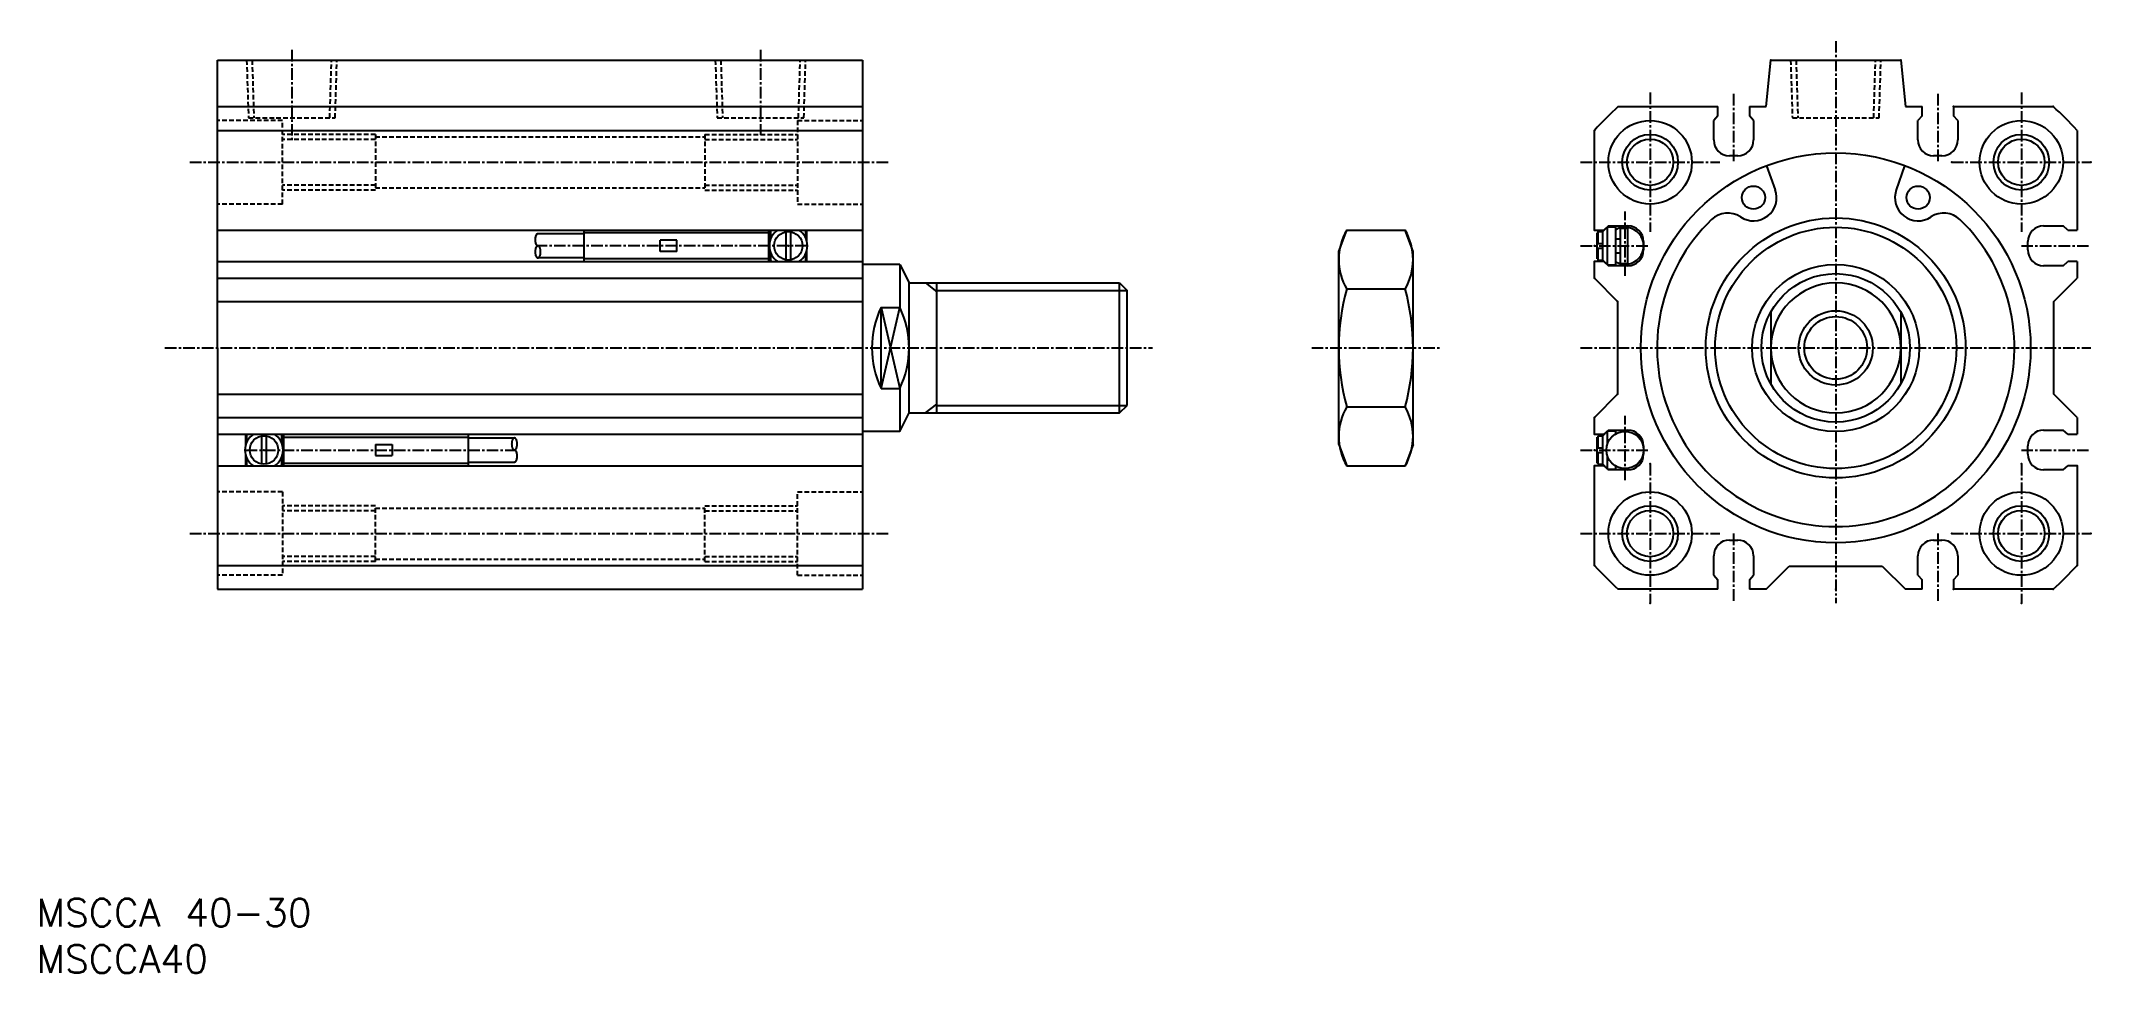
# Model space of a CAD drawing. Extents: x 1 to 221, y 0 to 100.
import ezdxf

# ---------------------------------------------------------------- set-up
doc = ezdxf.new("R2010")
doc.units = 0
doc.linetypes.add('CENTER', pattern=[2, 1.25, -0.25, 0.25, -0.25])
doc.linetypes.add('DASHED', pattern=[0.75, 0.5, -0.25])
doc.layers.get('0').update_dxf_attribs({"linetype": 'CONTINUOUS'})
doc.layers.add('CENTER', color=1, linetype='CENTER')
doc.styles.get("Standard").update_dxf_attribs({"font": 'txt.shx'})

msp = doc.modelspace()

# ---------------------------------------------------------------- linework, layer by layer
at = {"color": 7, "linetype": 'CONTINUOUS'}
for p, q in [((19.54, 98.34), (89.04, 98.34)), ((19.54, 67.34), (19.54, 98.34)), ((89.04, 98.34), (89.04, 41.34)), ((186.39, 93.34), (186.89, 98.34)), ((186.89, 98.34), (200.89, 98.34)), ((200.89, 98.34), (201.39, 93.34)), ((19.54, 93.34), (89.04, 93.34)), ((170.46, 93.34), (181.19, 93.34)), ((181.19, 92.34), (181.19, 93.34)), ((184.59, 93.34), (184.59, 92.34)), ((184.59, 93.34), (186.39, 93.34)), ((201.39, 93.34), (203.19, 93.34)), ((203.19, 92.34), (203.19, 93.34)), ((206.59, 93.34), (206.59, 92.34)), ((206.59, 93.34), (217.33, 93.34)), ((19.54, 90.77), (89.04, 90.77)), ((167.89, 80.04), (167.89, 90.77)), ((181.19, 92.34), (180.74, 91.84)), ((180.74, 89.74), (180.74, 91.84)), ((185.04, 91.84), (184.59, 92.34)), ((185.04, 91.84), (185.04, 89.74)), ((203.19, 92.34), (202.74, 91.84)), ((202.74, 89.74), (202.74, 91.84)), ((207.04, 91.84), (206.59, 92.34)), ((207.04, 91.84), (207.04, 89.74)), ((219.89, 90.77), (219.89, 80.04)), ((183.34, 88.04), (182.44, 88.04)), ((186.44, 86.97), (187.37, 84.38)), ((200.42, 84.38), (201.35, 86.97)), ((205.34, 88.04), (204.44, 88.04)), ((19.54, 80.04), (89.04, 80.04)), ((59.04, 79.64), (54.05, 79.64)), ((59.04, 76.64), (59.04, 80.04)), ((78.94, 79.74), (59.04, 79.74)), ((78.94, 76.64), (78.94, 80.04)), ((79.14, 79.11), (79.14, 79.94)), ((80.79, 76.83), (80.79, 79.85)), ((81.29, 76.83), (81.29, 79.85)), ((82.94, 79.11), (82.94, 79.94)), ((83.04, 78.79), (83.04, 80.04)), ((140.35, 77.73), (141.2, 80.04)), ((141.2, 80.04), (147.5, 80.04)), ((148.35, 77.73), (147.5, 80.04)), ((167.89, 80.04), (168.89, 80.04)), ((168.19, 76.94), (168.19, 79.74)), ((168.19, 79.74), (168.29, 79.74)), ((168.29, 79.87), (168.79, 79.87)), ((168.29, 78.59), (168.29, 79.87)), ((168.79, 79.87), (169.31, 80.39)), ((168.79, 76.81), (168.79, 79.87)), ((169.39, 80.49), (168.89, 80.04)), ((169.31, 80.39), (170.19, 80.39)), ((169.31, 76.29), (169.31, 80.39)), ((169.39, 80.49), (171.49, 80.49)), ((170.19, 76.29), (170.19, 80.39)), ((170.69, 76.44), (170.69, 80.24)), ((170.69, 80.24), (171.49, 80.24)), ((171.49, 76.36), (171.49, 80.32)), ((216.29, 80.49), (218.39, 80.49)), ((218.89, 80.04), (218.39, 80.49)), ((218.89, 80.04), (219.89, 80.04)), ((67.24, 77.74), (67.24, 78.94)), ((69.04, 78.94), (67.24, 78.94)), ((69.04, 77.74), (67.24, 77.74)), ((69.04, 77.74), (69.04, 78.94)), ((79.14, 76.74), (79.14, 77.57)), ((82.94, 76.74), (82.94, 77.57)), ((83.04, 76.64), (83.04, 77.89)), ((140.35, 56.95), (140.35, 77.73)), ((148.35, 56.95), (148.35, 77.73)), ((168.29, 78.59), (168.79, 78.59)), ((168.29, 76.81), (168.29, 78.09)), ((168.29, 78.09), (168.79, 78.09)), ((170.19, 79.09), (170.69, 79.09)), ((170.19, 77.59), (170.69, 77.59)), ((173.19, 78.79), (173.19, 77.89)), ((214.59, 77.89), (214.59, 78.79)), ((19.54, 76.64), (89.04, 76.64)), ((59.04, 77.04), (54.05, 77.04)), ((78.94, 76.94), (59.04, 76.94)), ((93.04, 76.34), (89.04, 76.34)), ((93.04, 76.34), (93.04, 71.71)), ((93.04, 76.34), (94.04, 74.34)), ((168.89, 76.64), (167.89, 76.64)), ((167.89, 74.84), (167.89, 76.64)), ((168.19, 76.94), (168.29, 76.94)), ((168.29, 76.81), (168.79, 76.81)), ((169.31, 76.29), (168.79, 76.81)), ((168.89, 76.64), (169.39, 76.19)), ((169.31, 76.29), (170.19, 76.29)), ((171.49, 76.19), (169.39, 76.19)), ((170.69, 76.44), (171.49, 76.44)), ((218.39, 76.19), (216.29, 76.19)), ((218.39, 76.19), (218.89, 76.64)), ((219.89, 76.64), (218.89, 76.64)), ((219.89, 76.64), (219.89, 74.84)), ((19.54, 74.84), (89.04, 74.84)), ((94.04, 74.34), (116.73, 74.34)), ((94.04, 60.34), (94.04, 74.34)), ((97.04, 60.34), (97.04, 74.34)), ((116.73, 60.34), (116.73, 74.34)), ((116.73, 74.34), (117.54, 73.53)), ((117.54, 61.15), (117.54, 73.53)), ((141.2, 73.69), (147.5, 73.69)), ((167.89, 74.84), (170.39, 72.34)), ((217.39, 72.34), (219.89, 74.84)), ((19.54, 72.34), (89.04, 72.34)), ((91.04, 62.96), (91.04, 71.71)), ((91.04, 71.71), (93.04, 71.71)), ((170.39, 72.34), (170.39, 62.34)), ((186.89, 71.21), (186.89, 63.46)), ((200.89, 71.21), (200.89, 63.46)), ((217.39, 62.34), (217.39, 72.34)), ((19.54, 67.34), (19.54, 41.34)), ((19.54, 62.34), (89.04, 62.34)), ((91.04, 62.96), (93.04, 62.96)), ((93.04, 62.96), (93.04, 58.34)), ((170.39, 62.34), (167.89, 59.84)), ((219.89, 59.84), (217.39, 62.34)), ((19.54, 59.84), (89.04, 59.84)), ((93.04, 58.34), (94.04, 60.34)), ((94.04, 60.34), (116.73, 60.34)), ((116.73, 60.34), (117.54, 61.15)), ((141.2, 60.99), (147.5, 60.99)), ((167.89, 58.04), (167.89, 59.84)), ((219.89, 59.84), (219.89, 58.04)), ((19.54, 58.04), (89.04, 58.04)), ((22.54, 58.04), (22.54, 56.79)), ((22.64, 57.94), (22.64, 57.11)), ((24.29, 57.85), (24.29, 54.83)), ((24.79, 57.85), (24.79, 54.83)), ((26.44, 57.94), (26.44, 57.11)), ((26.64, 58.04), (26.64, 54.64)), ((26.64, 57.74), (46.54, 57.74)), ((46.54, 58.04), (46.54, 54.64)), ((46.54, 57.64), (51.52, 57.64)), ((93.04, 58.34), (89.04, 58.34)), ((167.89, 58.04), (168.89, 58.04)), ((168.19, 54.94), (168.19, 57.74)), ((168.19, 57.74), (168.29, 57.74)), ((168.29, 57.87), (168.79, 57.87)), ((168.29, 56.59), (168.29, 57.87)), ((168.79, 57.87), (169.31, 58.39)), ((168.79, 54.81), (168.79, 57.87)), ((169.39, 58.49), (168.89, 58.04)), ((169.31, 58.39), (170.19, 58.39)), ((169.31, 57.02), (169.31, 58.39)), ((169.39, 58.49), (171.49, 58.49)), ((170.19, 58.07), (170.19, 58.39)), ((216.29, 58.49), (218.39, 58.49)), ((218.89, 58.04), (218.39, 58.49)), ((218.89, 58.04), (219.89, 58.04)), ((22.54, 55.89), (22.54, 54.64)), ((22.64, 55.57), (22.64, 54.74)), ((26.44, 55.57), (26.44, 54.74)), ((36.54, 56.94), (36.54, 55.74)), ((36.54, 56.94), (38.34, 56.94)), ((36.54, 55.74), (38.34, 55.74)), ((38.34, 56.94), (38.34, 55.74)), ((140.35, 56.95), (141.2, 54.64)), ((148.35, 56.95), (147.5, 54.64)), ((168.29, 56.59), (168.79, 56.59)), ((168.29, 54.81), (168.29, 56.09)), ((168.29, 56.09), (168.79, 56.09)), ((169.31, 54.29), (169.31, 55.66)), ((173.19, 56.79), (173.19, 55.89)), ((214.59, 55.89), (214.59, 56.79)), ((19.54, 54.64), (89.04, 54.64)), ((26.64, 54.94), (46.54, 54.94)), ((46.54, 55.04), (51.52, 55.04)), ((141.2, 54.64), (147.5, 54.64)), ((167.89, 43.91), (167.89, 54.64)), ((168.89, 54.64), (167.89, 54.64)), ((168.19, 54.94), (168.29, 54.94)), ((168.29, 54.81), (168.79, 54.81)), ((169.31, 54.29), (168.79, 54.81)), ((168.89, 54.64), (169.39, 54.19)), ((169.31, 54.29), (170.19, 54.29)), ((171.49, 54.19), (169.39, 54.19)), ((170.19, 54.29), (170.19, 54.61)), ((218.39, 54.19), (216.29, 54.19)), ((218.39, 54.19), (218.89, 54.64)), ((219.89, 54.64), (218.89, 54.64)), ((219.89, 54.64), (219.89, 43.91)), ((182.44, 46.64), (183.34, 46.64)), ((204.44, 46.64), (205.34, 46.64)), ((180.74, 42.84), (180.74, 44.94)), ((185.04, 44.94), (185.04, 42.84)), ((202.74, 42.84), (202.74, 44.94)), ((207.04, 44.94), (207.04, 42.84)), ((19.54, 43.91), (89.04, 43.91)), ((180.74, 42.84), (181.19, 42.34)), ((181.19, 41.34), (181.19, 42.34)), ((184.59, 42.34), (185.04, 42.84)), ((184.59, 42.34), (184.59, 41.34)), ((186.39, 41.34), (188.89, 43.84)), ((188.89, 43.84), (198.89, 43.84)), ((198.89, 43.84), (201.39, 41.34)), ((202.74, 42.84), (203.19, 42.34)), ((203.19, 41.34), (203.19, 42.34)), ((206.59, 42.34), (207.04, 42.84)), ((206.59, 42.34), (206.59, 41.34)), ((19.54, 41.34), (89.04, 41.34)), ((181.19, 41.34), (170.46, 41.34)), ((186.39, 41.34), (184.59, 41.34)), ((203.19, 41.34), (201.39, 41.34)), ((217.33, 41.34), (206.59, 41.34))]:
    msp.add_line(p, q, dxfattribs=at)
at = {"color": 3, "linetype": 'DASHED'}
for p, q in [((22.67, 98.34), (22.87, 92.14)), ((23.26, 98.34), (23.45, 92.14)), ((31.63, 92.14), (31.82, 98.34)), ((32.21, 92.14), (32.4, 98.34)), ((73.17, 98.34), (73.37, 92.14)), ((73.76, 98.34), (73.95, 92.14)), ((82.13, 92.14), (82.32, 98.34)), ((82.71, 92.14), (82.9, 98.34)), ((189.03, 98.34), (189.22, 92.14)), ((189.61, 98.34), (189.81, 92.14)), ((197.98, 92.14), (198.18, 98.34)), ((198.56, 92.14), (198.76, 98.34)), ((26.54, 91.84), (19.54, 91.84)), ((22.87, 92.14), (32.21, 92.14)), ((26.54, 82.84), (26.54, 91.84)), ((73.37, 92.14), (82.71, 92.14)), ((82.04, 91.84), (82.04, 82.84)), ((82.04, 91.84), (89.04, 91.84)), ((189.22, 92.14), (198.56, 92.14)), ((36.54, 90.34), (26.54, 90.34)), ((36.54, 89.8), (26.54, 89.8)), ((36.54, 90.34), (36.54, 84.34)), ((36.54, 90.09), (72.04, 90.09)), ((72.04, 90.34), (72.04, 84.34)), ((72.04, 90.34), (82.04, 90.34)), ((72.04, 89.8), (82.04, 89.8)), ((36.54, 84.88), (26.54, 84.88)), ((36.54, 84.34), (26.54, 84.34)), ((36.54, 84.59), (72.04, 84.59)), ((72.04, 84.88), (82.04, 84.88)), ((72.04, 84.34), (82.04, 84.34)), ((26.54, 82.84), (19.54, 82.84)), ((82.04, 82.84), (89.04, 82.84)), ((26.54, 51.84), (19.54, 51.84)), ((26.54, 51.84), (26.54, 42.84)), ((82.04, 51.84), (89.04, 51.84)), ((82.04, 42.84), (82.04, 51.84)), ((36.54, 50.34), (26.54, 50.34)), ((36.54, 49.8), (26.54, 49.8)), ((36.54, 44.34), (36.54, 50.34)), ((36.54, 50.09), (72.04, 50.09)), ((72.04, 44.34), (72.04, 50.34)), ((72.04, 50.34), (82.04, 50.34)), ((72.04, 49.8), (82.04, 49.8)), ((36.54, 44.88), (26.54, 44.88)), ((36.54, 44.34), (26.54, 44.34)), ((36.54, 44.59), (72.04, 44.59)), ((72.04, 44.88), (82.04, 44.88)), ((72.04, 44.34), (82.04, 44.34)), ((26.54, 42.84), (19.54, 42.84)), ((82.04, 42.84), (89.04, 42.84))]:
    msp.add_line(p, q, dxfattribs=at)
at = {"color": 3, "linetype": 'CONTINUOUS'}
for p, q in [((95.83, 74.34), (97.04, 73.39)), ((97.04, 73.53), (117.54, 73.53)), ((91.04, 71.71), (93.04, 62.96)), ((91.04, 62.96), (93.04, 71.71)), ((95.83, 60.34), (97.04, 61.28)), ((97.04, 61.15), (117.54, 61.15))]:
    msp.add_line(p, q, dxfattribs=at)
at = {"color": 7, "linetype": 'CONTINUOUS'}
for points in [[(54.05, 79.64, 0), (54.05, 79.64, 0), (54.04, 79.64, 0), (54.03, 79.64, 0), (54.02, 79.63, 0), (54.02, 79.63, 0), (54.01, 79.63, 0), (54, 79.63, 0), (53.99, 79.63, 0), (53.99, 79.62, 0), (53.98, 79.62, 0), (53.97, 79.61, 0), (53.97, 79.61, 0), (53.96, 79.61, 0), (53.95, 79.6, 0), (53.94, 79.59, 0), (53.94, 79.59, 0), (53.93, 79.58, 0), (53.92, 79.58, 0), (53.92, 79.57, 0), (53.91, 79.56, 0), (53.9, 79.55, 0), (53.9, 79.55, 0), (53.89, 79.54, 0), (53.89, 79.53, 0), (53.88, 79.52, 0), (53.87, 79.51, 0), (53.87, 79.5, 0), (53.86, 79.49, 0), (53.86, 79.48, 0), (53.85, 79.47, 0), (53.85, 79.46, 0), (53.84, 79.45, 0), (53.84, 79.44, 0), (53.83, 79.42, 0), (53.83, 79.41, 0), (53.82, 79.4, 0), (53.82, 79.39, 0), (53.81, 79.38, 0), (53.81, 79.36, 0), (53.8, 79.35, 0), (53.8, 79.34, 0), (53.8, 79.32, 0), (53.79, 79.31, 0), (53.79, 79.29, 0), (53.78, 79.28, 0), (53.78, 79.27, 0), (53.78, 79.25, 0), (53.78, 79.24, 0), (53.77, 79.22, 0), (53.77, 79.21, 0), (53.77, 79.19, 0), (53.77, 79.18, 0), (53.76, 79.16, 0), (53.76, 79.15, 0), (53.76, 79.13, 0), (53.76, 79.11, 0), (53.76, 79.1, 0), (53.76, 79.08, 0), (53.75, 79.07, 0), (53.75, 79.05, 0), (53.75, 79.04, 0), (53.75, 79.02, 0), (53.75, 79, 0), (53.75, 78.99, 0), (53.75, 78.97, 0), (53.75, 78.96, 0), (53.75, 78.94, 0), (53.75, 78.92, 0), (53.75, 78.91, 0), (53.76, 78.89, 0), (53.76, 78.88, 0), (53.76, 78.86, 0), (53.76, 78.85, 0), (53.76, 78.83, 0), (53.76, 78.81, 0), (53.77, 78.8, 0), (53.77, 78.78, 0), (53.77, 78.77, 0), (53.77, 78.75, 0), (53.78, 78.74, 0), (53.78, 78.72, 0), (53.78, 78.71, 0), (53.78, 78.7, 0), (53.79, 78.68, 0), (53.79, 78.67, 0), (53.8, 78.65, 0), (53.8, 78.64, 0), (53.8, 78.63, 0), (53.81, 78.61, 0), (53.81, 78.6, 0), (53.82, 78.59, 0), (53.82, 78.58, 0), (53.83, 78.56, 0), (53.83, 78.55, 0), (53.84, 78.54, 0), (53.84, 78.53, 0), (53.85, 78.52, 0), (53.85, 78.51, 0), (53.86, 78.5, 0), (53.86, 78.49, 0), (53.87, 78.48, 0), (53.87, 78.47, 0), (53.88, 78.46, 0), (53.89, 78.45, 0), (53.89, 78.44, 0), (53.9, 78.43, 0), (53.9, 78.42, 0), (53.91, 78.41, 0), (53.92, 78.41, 0), (53.92, 78.4, 0), (53.93, 78.39, 0), (53.94, 78.39, 0), (53.94, 78.38, 0), (53.95, 78.38, 0), (53.96, 78.37, 0), (53.97, 78.37, 0), (53.97, 78.36, 0), (53.98, 78.36, 0), (53.99, 78.35, 0), (53.99, 78.35, 0), (54, 78.35, 0), (54.01, 78.35, 0), (54.02, 78.34, 0), (54.02, 78.34, 0), (54.03, 78.34, 0), (54.04, 78.34, 0), (54.05, 78.34, 0), (54.05, 78.34, 0)], [(54.05, 77.04, 0), (54.07, 77.04, 0), (54.08, 77.04, 0), (54.1, 77.05, 0), (54.11, 77.05, 0), (54.13, 77.06, 0), (54.14, 77.07, 0), (54.15, 77.08, 0), (54.17, 77.09, 0), (54.18, 77.1, 0), (54.19, 77.11, 0), (54.21, 77.13, 0), (54.22, 77.15, 0), (54.23, 77.17, 0), (54.24, 77.19, 0), (54.25, 77.21, 0), (54.26, 77.23, 0), (54.27, 77.25, 0), (54.28, 77.28, 0), (54.29, 77.3, 0), (54.3, 77.33, 0), (54.31, 77.35, 0), (54.32, 77.38, 0), (54.32, 77.41, 0), (54.33, 77.44, 0), (54.33, 77.47, 0), (54.34, 77.5, 0), (54.34, 77.53, 0), (54.35, 77.56, 0), (54.35, 77.59, 0), (54.35, 77.62, 0), (54.35, 77.66, 0), (54.35, 77.69, 0), (54.35, 77.72, 0), (54.35, 77.75, 0), (54.35, 77.78, 0), (54.35, 77.81, 0), (54.34, 77.85, 0), (54.34, 77.88, 0), (54.33, 77.91, 0), (54.33, 77.94, 0), (54.32, 77.97, 0), (54.32, 77.99, 0), (54.31, 78.02, 0), (54.3, 78.05, 0), (54.29, 78.08, 0), (54.28, 78.1, 0), (54.27, 78.12, 0), (54.26, 78.15, 0), (54.25, 78.17, 0), (54.24, 78.19, 0), (54.23, 78.21, 0), (54.22, 78.23, 0), (54.21, 78.25, 0), (54.19, 78.26, 0), (54.18, 78.28, 0), (54.17, 78.29, 0), (54.15, 78.3, 0), (54.14, 78.31, 0), (54.13, 78.32, 0), (54.11, 78.33, 0), (54.1, 78.33, 0), (54.08, 78.33, 0), (54.07, 78.34, 0), (54.05, 78.34, 0), (54.04, 78.34, 0), (54.02, 78.33, 0), (54.01, 78.33, 0), (53.99, 78.33, 0), (53.98, 78.32, 0), (53.97, 78.31, 0), (53.95, 78.3, 0), (53.94, 78.29, 0), (53.92, 78.28, 0), (53.91, 78.26, 0), (53.9, 78.25, 0), (53.89, 78.23, 0), (53.87, 78.21, 0), (53.86, 78.19, 0), (53.85, 78.17, 0), (53.84, 78.15, 0), (53.83, 78.12, 0), (53.82, 78.1, 0), (53.81, 78.08, 0), (53.8, 78.05, 0), (53.8, 78.02, 0), (53.79, 77.99, 0), (53.78, 77.97, 0), (53.78, 77.94, 0), (53.77, 77.91, 0), (53.77, 77.88, 0), (53.76, 77.85, 0), (53.76, 77.81, 0), (53.76, 77.78, 0), (53.75, 77.75, 0), (53.75, 77.72, 0), (53.75, 77.69, 0), (53.75, 77.66, 0), (53.75, 77.62, 0), (53.76, 77.59, 0), (53.76, 77.56, 0), (53.76, 77.53, 0), (53.77, 77.5, 0), (53.77, 77.47, 0), (53.78, 77.44, 0), (53.78, 77.41, 0), (53.79, 77.38, 0), (53.8, 77.35, 0), (53.8, 77.33, 0), (53.81, 77.3, 0), (53.82, 77.28, 0), (53.83, 77.25, 0), (53.84, 77.23, 0), (53.85, 77.21, 0), (53.86, 77.19, 0), (53.87, 77.17, 0), (53.89, 77.15, 0), (53.9, 77.13, 0), (53.91, 77.11, 0), (53.92, 77.1, 0), (53.94, 77.09, 0), (53.95, 77.08, 0), (53.97, 77.07, 0), (53.98, 77.06, 0), (53.99, 77.05, 0), (54.01, 77.05, 0), (54.02, 77.04, 0), (54.04, 77.04, 0), (54.05, 77.04, 0)], [(51.52, 57.64, 0), (51.51, 57.64, 0), (51.49, 57.63, 0), (51.48, 57.63, 0), (51.47, 57.63, 0), (51.45, 57.62, 0), (51.44, 57.61, 0), (51.42, 57.6, 0), (51.41, 57.59, 0), (51.4, 57.58, 0), (51.38, 57.56, 0), (51.37, 57.55, 0), (51.36, 57.53, 0), (51.35, 57.51, 0), (51.33, 57.49, 0), (51.32, 57.47, 0), (51.31, 57.45, 0), (51.3, 57.42, 0), (51.29, 57.4, 0), (51.28, 57.38, 0), (51.27, 57.35, 0), (51.27, 57.32, 0), (51.26, 57.29, 0), (51.25, 57.27, 0), (51.25, 57.24, 0), (51.24, 57.21, 0), (51.24, 57.18, 0), (51.23, 57.15, 0), (51.23, 57.11, 0), (51.23, 57.08, 0), (51.23, 57.05, 0), (51.22, 57.02, 0), (51.22, 56.99, 0), (51.22, 56.96, 0), (51.23, 56.92, 0), (51.23, 56.89, 0), (51.23, 56.86, 0), (51.23, 56.83, 0), (51.24, 56.8, 0), (51.24, 56.77, 0), (51.25, 56.74, 0), (51.25, 56.71, 0), (51.26, 56.68, 0), (51.27, 56.65, 0), (51.27, 56.63, 0), (51.28, 56.6, 0), (51.29, 56.58, 0), (51.3, 56.55, 0), (51.31, 56.53, 0), (51.32, 56.51, 0), (51.33, 56.49, 0), (51.35, 56.47, 0), (51.36, 56.45, 0), (51.37, 56.43, 0), (51.38, 56.41, 0), (51.4, 56.4, 0), (51.41, 56.39, 0), (51.42, 56.38, 0), (51.44, 56.37, 0), (51.45, 56.36, 0), (51.47, 56.35, 0), (51.48, 56.35, 0), (51.49, 56.34, 0), (51.51, 56.34, 0), (51.52, 56.34, 0), (51.54, 56.34, 0), (51.55, 56.34, 0), (51.57, 56.35, 0), (51.58, 56.35, 0), (51.6, 56.36, 0), (51.61, 56.37, 0), (51.63, 56.38, 0), (51.64, 56.39, 0), (51.65, 56.4, 0), (51.67, 56.41, 0), (51.68, 56.43, 0), (51.69, 56.45, 0), (51.7, 56.47, 0), (51.71, 56.49, 0), (51.73, 56.51, 0), (51.74, 56.53, 0), (51.75, 56.55, 0), (51.76, 56.58, 0), (51.76, 56.6, 0), (51.77, 56.63, 0), (51.78, 56.65, 0), (51.79, 56.68, 0), (51.8, 56.71, 0), (51.8, 56.74, 0), (51.81, 56.77, 0), (51.81, 56.8, 0), (51.82, 56.83, 0), (51.82, 56.86, 0), (51.82, 56.89, 0), (51.82, 56.92, 0), (51.82, 56.96, 0), (51.82, 56.99, 0), (51.82, 57.02, 0), (51.82, 57.05, 0), (51.82, 57.08, 0), (51.82, 57.11, 0), (51.82, 57.15, 0), (51.81, 57.18, 0), (51.81, 57.21, 0), (51.8, 57.24, 0), (51.8, 57.27, 0), (51.79, 57.29, 0), (51.78, 57.32, 0), (51.77, 57.35, 0), (51.76, 57.38, 0), (51.76, 57.4, 0), (51.75, 57.42, 0), (51.74, 57.45, 0), (51.73, 57.47, 0), (51.71, 57.49, 0), (51.7, 57.51, 0), (51.69, 57.53, 0), (51.68, 57.55, 0), (51.67, 57.56, 0), (51.65, 57.58, 0), (51.64, 57.59, 0), (51.63, 57.6, 0), (51.61, 57.61, 0), (51.6, 57.62, 0), (51.58, 57.63, 0), (51.57, 57.63, 0), (51.55, 57.63, 0), (51.54, 57.64, 0), (51.52, 57.64, 0)], [(51.52, 55.04, 0), (51.53, 55.04, 0), (51.54, 55.04, 0), (51.55, 55.04, 0), (51.55, 55.04, 0), (51.56, 55.04, 0), (51.57, 55.05, 0), (51.58, 55.05, 0), (51.58, 55.05, 0), (51.59, 55.05, 0), (51.6, 55.06, 0), (51.6, 55.06, 0), (51.61, 55.07, 0), (51.62, 55.07, 0), (51.63, 55.08, 0), (51.63, 55.08, 0), (51.64, 55.09, 0), (51.65, 55.09, 0), (51.65, 55.1, 0), (51.66, 55.11, 0), (51.67, 55.11, 0), (51.67, 55.12, 0), (51.68, 55.13, 0), (51.68, 55.14, 0), (51.69, 55.15, 0), (51.7, 55.16, 0), (51.7, 55.17, 0), (51.71, 55.18, 0), (51.71, 55.19, 0), (51.72, 55.2, 0), (51.73, 55.21, 0), (51.73, 55.22, 0), (51.74, 55.23, 0), (51.74, 55.24, 0), (51.75, 55.25, 0), (51.75, 55.26, 0), (51.76, 55.28, 0), (51.76, 55.29, 0), (51.76, 55.3, 0), (51.77, 55.31, 0), (51.77, 55.33, 0), (51.78, 55.34, 0), (51.78, 55.35, 0), (51.79, 55.37, 0), (51.79, 55.38, 0), (51.79, 55.4, 0), (51.8, 55.41, 0), (51.8, 55.42, 0), (51.8, 55.44, 0), (51.8, 55.45, 0), (51.81, 55.47, 0), (51.81, 55.48, 0), (51.81, 55.5, 0), (51.81, 55.51, 0), (51.82, 55.53, 0), (51.82, 55.55, 0), (51.82, 55.56, 0), (51.82, 55.58, 0), (51.82, 55.59, 0), (51.82, 55.61, 0), (51.82, 55.62, 0), (51.82, 55.64, 0), (51.82, 55.66, 0), (51.82, 55.67, 0), (51.82, 55.69, 0), (51.82, 55.7, 0), (51.82, 55.72, 0), (51.82, 55.74, 0), (51.82, 55.75, 0), (51.82, 55.77, 0), (51.82, 55.78, 0), (51.82, 55.8, 0), (51.82, 55.81, 0), (51.82, 55.83, 0), (51.82, 55.85, 0), (51.81, 55.86, 0), (51.81, 55.88, 0), (51.81, 55.89, 0), (51.81, 55.91, 0), (51.8, 55.92, 0), (51.8, 55.94, 0), (51.8, 55.95, 0), (51.8, 55.97, 0), (51.79, 55.98, 0), (51.79, 55.99, 0), (51.79, 56.01, 0), (51.78, 56.02, 0), (51.78, 56.04, 0), (51.77, 56.05, 0), (51.77, 56.06, 0), (51.76, 56.08, 0), (51.76, 56.09, 0), (51.76, 56.1, 0), (51.75, 56.11, 0), (51.75, 56.12, 0), (51.74, 56.14, 0), (51.74, 56.15, 0), (51.73, 56.16, 0), (51.73, 56.17, 0), (51.72, 56.18, 0), (51.71, 56.19, 0), (51.71, 56.2, 0), (51.7, 56.21, 0), (51.7, 56.22, 0), (51.69, 56.23, 0), (51.68, 56.24, 0), (51.68, 56.25, 0), (51.67, 56.25, 0), (51.67, 56.26, 0), (51.66, 56.27, 0), (51.65, 56.28, 0), (51.65, 56.28, 0), (51.64, 56.29, 0), (51.63, 56.29, 0), (51.63, 56.3, 0), (51.62, 56.31, 0), (51.61, 56.31, 0), (51.6, 56.31, 0), (51.6, 56.32, 0), (51.59, 56.32, 0), (51.58, 56.33, 0), (51.58, 56.33, 0), (51.57, 56.33, 0), (51.56, 56.33, 0), (51.55, 56.33, 0), (51.55, 56.34, 0), (51.54, 56.34, 0), (51.53, 56.34, 0), (51.52, 56.34, 0)]]:
    msp.add_polyline3d(points, dxfattribs=at)
for centre, radius in [((173.89, 87.34), 4.5), ((213.89, 87.34), 4.5), ((173.89, 87.34), 2.5), ((213.89, 87.34), 2.5), ((193.89, 67.34), 21), ((185.02, 83.53), 1.25), ((202.77, 83.53), 1.25), ((81.04, 78.34), 1.53), ((193.89, 67.34), 14), ((193.89, 67.34), 13), ((193.89, 67.34), 9), ((193.89, 67.34), 8), ((193.89, 67.34), 3.38), ((24.54, 56.34), 1.53), ((171.19, 56.34), 2), ((173.89, 47.34), 4.5), ((213.89, 47.34), 4.5), ((173.89, 47.34), 2.5), ((213.89, 47.34), 2.5)]:
    msp.add_circle(centre, radius, dxfattribs=at)
at = {"color": 3, "linetype": 'CONTINUOUS'}
for centre, radius in [((173.89, 87.34), 3), ((213.89, 87.34), 3), ((193.89, 67.34), 4), ((173.89, 47.34), 3), ((213.89, 47.34), 3)]:
    msp.add_circle(centre, radius, dxfattribs=at)
at = {"color": 7, "linetype": 'CONTINUOUS'}
for centre, radius, start, end in [((193.89, 67.34), 35, 132.0246, 137.9754), ((193.89, 67.34), 35, 42.0246, 47.9754), ((182.44, 89.74), 1.7, 180, 270), ((183.34, 89.74), 1.7, 270, 0), ((204.44, 89.74), 1.7, 180, 270), ((205.34, 89.74), 1.7, 270, 0), ((185.02, 83.53), 2.5, 236.293, 19.8769), ((202.77, 83.53), 2.5, 160.1231, 303.707), ((182.24, 79.37), 2.5, 56.293, 134.0672), ((205.54, 79.37), 2.5, 45.9328, 123.707), ((81.04, 78.34), 2.05, 123.9762, 236.0234), ((79.44, 79.94), 0.3, 160.5278, 180), ((81.04, 78.34), 2.05, 303.9765, 56.0238), ((82.64, 79.94), 0.3, 0, 19.4724), ((146.72, 76.86), 6.37, 150.079, 209.921), ((141.98, 76.86), 6.37, 330.079, 29.921), ((171.19, 78.34), 2, 239.9999, 120.0001), ((171.49, 78.79), 1.7, 0, 90), ((193.89, 67.34), 19.25, 134.0672, 45.9328), ((216.29, 78.79), 1.7, 90, 180), ((171.49, 77.89), 1.7, 270, 0), ((216.29, 77.89), 1.7, 180, 270), ((79.44, 76.74), 0.3, 180, 199.4708), ((82.64, 76.74), 0.3, 340.5293, 0), ((164.54, 67.34), 24.19, 164.7801, 195.2199), ((124.16, 67.34), 24.19, 344.7801, 15.2199), ((193.89, 67.34), 7, 0, 180), ((100.1, 67.34), 10.06, 154.2385, 205.7615), ((83.98, 67.34), 10.06, 334.2379, 25.7621), ((193.89, 67.34), 7, 180, 0), ((146.72, 57.81), 6.37, 150.079, 209.921), ((141.98, 57.81), 6.37, 330.079, 29.921), ((24.54, 56.34), 2.05, 123.9765, 236.0238), ((22.94, 57.94), 0.3, 160.5293, 180), ((24.54, 56.34), 2.05, 303.9762, 56.0234), ((26.14, 57.94), 0.3, 0, 19.4708), ((171.49, 56.79), 1.7, 0, 90), ((216.29, 56.79), 1.7, 90, 180), ((171.49, 55.89), 1.7, 270, 0), ((216.29, 55.89), 1.7, 180, 270), ((22.94, 54.74), 0.3, 180, 199.4724), ((26.14, 54.74), 0.3, 340.5278, 360), ((182.44, 44.94), 1.7, 90, 180), ((183.34, 44.94), 1.7, 0, 90), ((204.44, 44.94), 1.7, 90, 180), ((205.34, 44.94), 1.7, 0, 90), ((193.89, 67.34), 35, 222.0246, 227.9754), ((193.89, 67.34), 35, 312.0246, 317.9754)]:
    msp.add_arc(centre, radius, start, end, dxfattribs=at)
for p in [(186.89, 98.34), (200.89, 98.34), (206.59, 93.34), (217.33, 93.34), (167.89, 90.77), (206.39, 87.34), (221.39, 87.34), (167.89, 80.04), (81.04, 78.34), (83.04, 78.34), (167.89, 78.34), (171.19, 78.34), (173.19, 78.34), (173.19, 78.34), (167.89, 76.64), (167.89, 74.84), (170.39, 72.34), (186.89, 71.21), (200.89, 71.21), (170.39, 62.34), (186.89, 63.46), (200.89, 63.46), (167.89, 59.84), (167.89, 58.04), (22.54, 56.34), (24.54, 56.34), (167.89, 56.34), (173.19, 56.34), (167.89, 54.64), (173.89, 54.84), (213.89, 54.84), (219.89, 54.64), (206.39, 47.34), (221.39, 47.34), (167.89, 43.91), (219.89, 43.91), (173.89, 39.84), (193.89, 41.34), (206.59, 41.34), (213.89, 39.84), (217.33, 41.34)]:
    msp.add_point(p, dxfattribs=at)
at = {"layer": 'CENTER', "color": 1, "linetype": 'CENTER'}
for p, q in [((27.54, 99.46), (27.54, 89.7)), ((78.04, 99.46), (78.04, 90.29)), ((193.89, 100.4), (193.89, 39.84)), ((173.89, 94.84), (173.89, 79.84)), ((182.89, 94.71), (182.89, 87.34)), ((204.89, 94.71), (204.89, 87.34)), ((213.89, 94.84), (213.89, 79.84)), ((16.54, 87.34), (92.04, 87.34)), ((166.39, 87.34), (181.39, 87.34)), ((206.39, 87.34), (221.39, 87.34)), ((171.19, 75.09), (171.19, 82.03)), ((83.04, 78.34), (54.05, 78.34)), ((166.39, 78.34), (173.89, 78.34)), ((213.89, 78.34), (221.39, 78.34)), ((13.85, 67.34), (120.28, 67.34)), ((137.43, 67.34), (151.27, 67.34)), ((166.39, 67.34), (221.39, 67.34)), ((171.19, 53.09), (171.19, 60.03)), ((22.54, 56.34), (51.52, 56.34)), ((166.39, 56.34), (173.89, 56.34)), ((213.89, 56.34), (221.39, 56.34)), ((173.89, 54.84), (173.89, 39.84)), ((213.89, 54.84), (213.89, 39.84)), ((16.54, 47.34), (92.04, 47.34)), ((166.39, 47.34), (181.39, 47.34)), ((182.89, 47.34), (182.89, 39.84)), ((204.89, 47.34), (204.89, 39.84)), ((206.39, 47.34), (221.39, 47.34))]:
    msp.add_line(p, q, dxfattribs=at)
for p in [(193.89, 67.34), (171.19, 56.34)]:
    msp.add_point(p, dxfattribs=at)

# ---------------------------------------------------------------- texts
at = {"color": 7, "linetype": 'CONTINUOUS'}
for s, p in [('MSCCA 40-30', (0, 5)), ('MSCCA40', (0, 0))]:
    msp.add_text(s, height=3, dxfattribs=at).set_placement(p)

doc.saveas('drawing.dxf')
